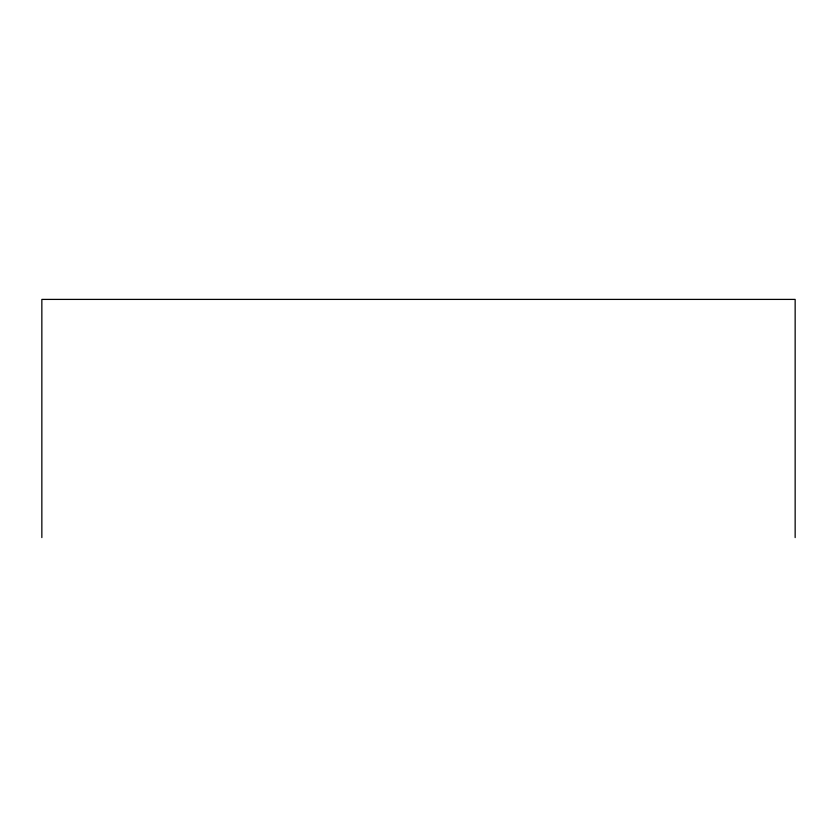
<?xml version="1.0" encoding="UTF-8"?>
<svg xmlns="http://www.w3.org/2000/svg" width="837" height="837" viewBox="0 0 837 837"><rect width="100%" height="100%" fill="white"/><g stroke="black" fill="none" stroke-linecap="round" stroke-linejoin="round"><path stroke-width="1.26" d="M795.15 537.595L795.15 299.405L41.85 299.405L41.85 537.595"/></g></svg>
